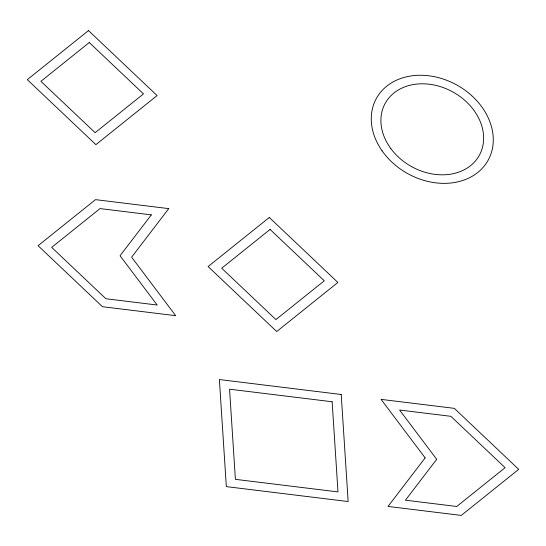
<?xml version="1.0" encoding="UTF-8"?>
<svg xmlns="http://www.w3.org/2000/svg" width="546" height="546" viewBox="0 0 546 546"><rect width="100%" height="100%" fill="white"/><g stroke="black" fill="none" stroke-linecap="round" stroke-linejoin="round"><path stroke-width="0.82" d="M151.331 214.871L120.059 255.753L157.18 305.03L105.883 298.737L51.672 247.372L100.041 208.579L151.331 214.871M168.755 208.62L131.62 257.173L175.696 315.684L102.45 306.702L38.07 245.7L95.509 199.638L168.755 208.62M425.15 457.882L388.015 506.435L461.261 515.417L518.7 469.355L454.32 408.353L381.067 399.372L425.15 457.882M436.704 459.302L405.432 500.191L456.729 506.476L505.098 467.683L450.88 416.318L399.59 410.032L436.704 459.302M88.493 30.583L27.3 79.661L95.891 144.649L157.091 95.57L88.493 30.583M89.271 42.533L40.902 81.327L95.12 132.692L143.489 93.905L89.271 42.533M269.301 217.472L208.108 266.55L276.699 331.538L337.892 282.459L269.301 217.472M270.079 229.429L221.703 268.216L275.921 319.587L324.297 280.794L270.079 229.429M341.209 394.485L219.383 379.552L226.331 486.616L348.15 501.549L341.209 394.485M332.139 401.76L229.552 389.182L235.394 479.34L337.988 491.919L332.139 401.76M382.063 150.792A63.855 50.662 29 0 0 487.394 161.52A63.855 50.662 29 0 0 427.347 75.614A63.855 50.662 29 0 0 382.063 150.792M390.663 148.341A53.774 42.663 29 0 0 479.176 155.603A53.774 42.663 29 0 0 426.972 83.988A53.774 42.663 29 0 0 390.663 148.341"/></g></svg>
